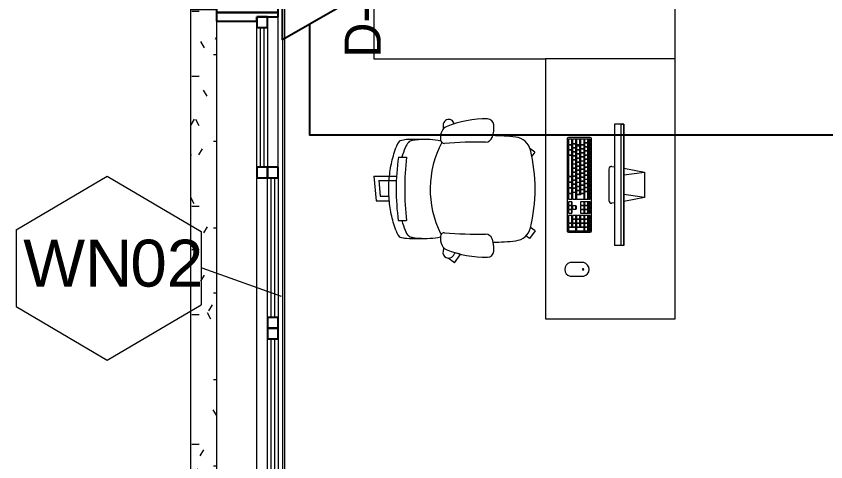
# Model space of a CAD drawing. Header units: millimetres. Extents: x -9358 to 257996, y -67499 to 9117.
# Drawn here: x -1129 to 2670, y -2825 to -735 of the extents above; entities that cross this region are included whole.
import ezdxf

# ---------------------------------------------------------------- set-up
doc = ezdxf.new("R2010")
doc.units = ezdxf.units.MM
doc.header["$LTSCALE"] = 1000
for name, color, linetype, lineweight in [('A-FRN', 8, 'Continuous', 9), ('A-GEN-MOD', 8, 'Continuous', 9), ('A-TYP-WIN', 8, 'Continuous', 0), ('A-WAL-CMU', 8, 'Continuous', 50), ('A-WAL-LOW-20', 8, 'Continuous', 18), ('A-WAL-LOW-30', 8, 'Continuous', 18), ('A-WAL-PAT-1', 8, 'Continuous', 9), ('A-WIN', 8, 'Continuous', 9), ('A-WIN-1', 8, 'Continuous', 25), ('A-WIN-2', 8, 'Continuous', 18)]:
    doc.layers.add(name, color=color, linetype=linetype, lineweight=lineweight)
doc.layers.add('CCTV', color=4, linetype='Continuous')
doc.layers.add('DATANET', color=4, linetype='Continuous')
doc.styles.add('Arial_8', font='arial.ttf', dxfattribs={"height": 220})
pattern_1 = [(0, (0, 0), (406.4, 101.6), [33.528, -271.272, 33.528, -271.272, -1625.6]), (0, (0, 0), (406.4, 101.6), [-609.6, 33.528, -576.072, 33.528, -271.272, -711.2]), (0, (0, 0), (406.4, 101.6), [-1524, 33.528, -169.672, 33.528, -474.472]), (120, (152.4, 50.8), (-291.1882, 301.1527), [33.528, -271.272, 33.528, -271.272, -1625.6]), (120, (152.4, 50.8), (-291.1882, 301.1527), [-609.6, 33.528, -576.072, 33.528, -271.272, -711.2]), (120, (152.4, 50.8), (-291.1882, 301.1527), [-1524, 33.528, -169.672, 33.528, -474.472]), (240, (203.2, 254), (-115.2118, -402.7527), [33.528, -271.272, 33.528, -271.272, -1625.6]), (240, (203.2, 254), (-115.2118, -402.7527), [-609.6, 33.528, -576.072, 33.528, -271.272, -711.2]), (240, (203.2, 254), (-115.2118, -402.7527), [-1524, 33.528, -169.672, 33.528, -474.472])]

# ---------------------------------------------------------------- blocks, each defined once
blk = doc.blocks.new('Window Tag - Window Tag-41068-01-Ground Floor Plan')
at = {"layer": 'A-TYP-WIN'}
for p, q in [((-4.506, 1.627), (-0.238, 4.142)), ((-0.238, 4.142), (4.181, 1.556)), ((-4.506, 1.627), (-4.506, -1.959)), ((4.181, 1.556), (4.181, -1.888)), ((-0.238, -4.474), (4.181, -1.888)), ((-4.506, -1.959), (-0.238, -4.474))]:
    blk.add_line(p, q, dxfattribs=at)
blk = doc.blocks.new('D-V')
at = {"color": 3}
blk.add_lwpolyline([(1.2, 256.5), (146.9, 0), (-146.9, 0), (1.2, 256.5)], dxfattribs=at)
at = {"layer": 'CCTV', "color": 2}
blk.add_attdef('D-V', (-225.1, 246.5), '', height=170, dxfattribs=at)
blk = doc.blocks.new('Task chair 9554N35 - Task chair 9554N35-745676-01-Ground Floor Furniture Plan')
at = {"layer": 'A-FRN'}
for p, q in [((-172.9, 306.8), (-189.9, 284.3)), ((-172.9, 306.8), (-153.2, 293.1)), ((196.3, 309), (180.3, 287)), ((196.3, 309), (233.1, 282.3)), ((233.1, 282.3), (220.5, 265)), ((309.5, -42.5), (303.3, -51.1)), ((346.3, -69.3), (309.5, -42.5)), ((346.3, -69.3), (324.3, -99.6)), ((208.7, -134.6), (213.5, -132.2)), ((-148.6, -333.2), (-148.6, -294.8)), ((148.6, -333.5), (148.6, -294.8)), ((-59.9, -447.8), (-59.9, -341.6)), ((-40.1, -424.9), (-40.1, -342.5)), ((-33.2, -377), (-33.2, -380)), ((34.3, -418.4), (34.3, -377)), ((56.2, -437.7), (56.2, -375.4)), ((-33.2, -380), (34.3, -380)), ((-59.9, -447.8), (56.2, -437.7)), ((-40.1, -424.9), (34.3, -418.4))]:
    blk.add_line(p, q, dxfattribs=at)
for centre, radius, start, end in [((0, -450.7), 759.4, 76.0583, 103.9416), ((-163.7, 208.7), 80, 103.9416, 173.6414), ((163.7, 208.7), 80, 6.3586, 76.0583), ((875.8, 92.8), 1126, 173.6414, 179.1387), ((-875.8, 92.8), 1126, 0.9685, 6.3586), ((-298.4, 85.1), 30, 94.385, 178.8307), ((-289.7, -26.9), 142.3, 70.4284, 94.4069), ((281.6, -26.9), 142.3, 85.5931, 102.8407), ((290.2, 85.1), 30, 1.1693, 85.615), ((157.4, 76.4), 485.9, 178.9013, 202.3772), ((-253.5, 75.2), 34, 1.5783, 70.4284), ((1706.6, 39.8), 1926.5, 178.9201, 184.6505), ((-1714.8, 39.8), 1926.5, 355.3495, 1.0799), ((245.3, 75.2), 34, 109.5716, 178.4217), ((281.6, -26.9), 142.3, 102.8407, 109.5716), ((-165.6, 76.4), 485.9, 337.6228, 1.0987), ((-301, -96.7), 25.2, 123.4121, 230.4202), ((-270.6, -142.7), 80.3, 115.9395, 123.4121), ((297.3, -97.1), 27.1, 257.0503, 54.9497), ((266.7, -140.7), 80.4, 54.9497, 66.5438), ((-257.7, -94.4), 37, 202.4815, 245.4243), ((249.5, -94.4), 37, 294.5757, 337.5185), ((-296.1, -90.9), 32.8, 230.4202, 277.5798), ((-304.4, -28.7), 95.5, 277.5798, 283.1299), ((-239, -54.3), 81.3, 245.2067, 276.9285), ((-5.9, -191.7), 225.5, 165.0105, 178.0847), ((-231.5, -117.1), 18, 277.2916, 2.3739), ((1.2, 277.4), 461.4, 241.6816, 296.7275), ((223.3, -117.1), 18, 177.6261, 262.7084), ((230.8, -54.3), 81.3, 263.0715, 294.7933), ((5.9, -191.7), 225.5, 1.9153, 14.4821), ((351.4, 138.5), 268.8, 253.8265, 257.0503), ((1424.9, -239.6), 1657.1, 178.0847, 181.9153), ((-1424.9, -239.6), 1657.1, 358.0847, 1.9153), ((192.1, -200.6), 424.1, 181.2804, 189.1246), ((-192.1, -200.6), 424.1, 350.8754, 358.7196), ((-202, -267.3), 24.7, 181.265, 228.1434), ((18.2, 231.9), 573.4, 248.3703, 253.086), ((0, 988.3), 1291.7, 263.3947, 276.6053), ((-18.2, 231.9), 573.4, 286.914, 291.6297), ((202, -267.3), 24.7, 311.8566, 358.735), ((1, 773.4), 1116.7, 262.3012, 277.5932)]:
    blk.add_arc(centre, radius, start, end, dxfattribs=at)
for centre, major_axis, ratio, start_param, end_param in [((2833.6, -1083.6), (-3058.7, 867.3), 0.246692, 0.098786, 0.133654), ((-178.1, -286.4), (-48, 16.7), 0.376203, 0.715963, 1.386418), ((178.1, -286.7), (48.1, 16.1), 0.383717, 4.900693, 5.6098), ((-2833.6, -1083.6), (3058.7, 867.3), 0.246692, 6.149531, 6.184399), ((-2839.6, -1069.5), (3064.8, 850.5), 0.246639, 6.151983, 6.185843), ((-182.4, -335.9), (-44.1, 13.7), 0.260293, 0.190015, 1.407049), ((182.6, -337.1), (43.9, 14.1), 0.248418, 4.873403, 6.095378)]:
    blk.add_ellipse(centre, major_axis=major_axis, ratio=ratio, start_param=start_param, end_param=end_param, dxfattribs=at)
blk.add_open_spline([(193.1, -345.6), (180.8, -349.8), (155.9, -357.6), (104.9, -369.7), (39.6, -378.5), (-39.7, -378.4), (-105, -369.4), (-155.9, -357.1), (-180.8, -349.3), (-193.1, -344.9)], degree=3, knots=[0, 0, 0, 0, 0.1, 0.2, 0.4, 0.6, 0.8, 0.9, 1, 1, 1, 1], dxfattribs=at)
blk = doc.blocks.new('table47 - table-1748994-01-Ground Floor Furniture Plan')
at = {"layer": 'A-FRN'}
for p, q in [((33933, 10318.7), (33933, 8904.4)), ((34422, 10318.7), (33933, 10318.7)), ((34422, 8904.4), (34422, 9709.1)), ((33933, 8904.4), (34422, 8904.4))]:
    blk.add_line(p, q, dxfattribs=at)
blk = doc.blocks.new('2_Seat_computer_desk_11571 - 2_Seat_computer_desk_11571-749485-01-Ground Floor Furniture Plan')
at = {"layer": 'A-FRN'}
for p, q in [((552, 92.9), (570.4, 189.7)), ((570.4, 189.7), (689.3, 189.7)), ((583.7, 92.9), (570.4, 189.7)), ((689.3, 189.7), (676, 92.9)), ((689.3, 189.7), (707.7, 92.9)), ((345.4, 92.9), (345.4, 49.7)), ((914.3, 92.9), (345.4, 92.9)), ((345.4, 81.2), (345.4, 92.9)), ((345.4, 92.9), (914.3, 92.9)), ((914.3, 81.2), (345.4, 81.2)), ((914.3, 92.9), (914.3, 49.7)), ((914.3, 92.9), (914.3, 81.2)), ((345.4, 49.7), (914.3, 49.7)), ((543.6, 37.6), (545.7, 49.7)), ((714, 49.7), (716.1, 37.6)), ((556.1, 22.7), (703.6, 22.7)), ((416, -64.4), (432, -64.4)), ((416, -64.4), (416, -64.6)), ((432, -64.6), (416, -64.6)), ((416, -64.6), (416, -72.6)), ((416, -72.6), (432, -72.6)), ((416, -74.6), (432, -74.6)), ((416, -74.6), (416, -74.9)), ((432, -74.9), (416, -74.9)), ((416, -74.9), (416, -90.8)), ((432, -64.4), (432, -64.6)), ((432, -72.6), (432, -64.6)), ((432, -74.6), (432, -74.9)), ((432, -90.8), (432, -74.9)), ((435, -64.4), (451, -64.4)), ((435, -64.4), (435, -64.6)), ((451, -64.6), (435, -64.6)), ((435, -64.6), (435, -72.6)), ((435, -72.6), (451, -72.6)), ((435, -74.6), (451, -74.6)), ((435, -74.6), (435, -74.9)), ((451, -74.9), (435, -74.9)), ((435, -74.9), (435, -90.8)), ((451, -64.4), (451, -64.6)), ((451, -72.6), (451, -64.6)), ((451, -74.6), (451, -74.9)), ((451, -90.8), (451, -74.9)), ((454, -64.4), (470, -64.4)), ((454, -64.4), (454, -64.6)), ((470, -64.6), (454, -64.6)), ((454, -64.6), (454, -72.6)), ((454, -72.6), (470, -72.6)), ((454, -74.6), (470, -74.6)), ((454, -74.6), (454, -74.9)), ((470, -74.9), (454, -74.9)), ((454, -74.9), (454, -90.8)), ((470, -64.4), (470, -64.6)), ((470, -72.6), (470, -64.6)), ((470, -74.6), (470, -74.9)), ((470, -90.8), (470, -74.9)), ((473, -64.4), (489, -64.4)), ((473, -64.4), (473, -64.6)), ((489, -64.6), (473, -64.6)), ((473, -64.6), (473, -72.6)), ((473, -72.6), (489, -72.6)), ((473, -74.6), (489, -74.6)), ((473, -74.6), (473, -74.9)), ((489, -74.9), (473, -74.9)), ((473, -74.9), (473, -90.8)), ((489, -64.4), (489, -64.6)), ((489, -72.6), (489, -64.6)), ((489, -74.6), (489, -74.9)), ((489, -90.8), (489, -74.9)), ((492, -64.4), (508, -64.4)), ((492, -64.4), (492, -64.6)), ((508, -64.6), (492, -64.6)), ((492, -64.6), (492, -72.6)), ((492, -72.6), (508, -72.6)), ((492, -74.6), (508, -74.6)), ((492, -74.6), (492, -74.9)), ((508, -74.9), (492, -74.9)), ((492, -74.9), (492, -90.8)), ((508, -64.4), (508, -64.6)), ((508, -72.6), (508, -64.6)), ((508, -74.6), (508, -74.9)), ((508, -90.8), (508, -74.9)), ((511, -64.4), (527, -64.4)), ((511, -64.4), (511, -64.6)), ((527, -64.6), (511, -64.6)), ((511, -64.6), (511, -72.6)), ((511, -72.6), (527, -72.6)), ((511, -74.6), (527, -74.6)), ((511, -74.6), (511, -74.9)), ((527, -74.9), (511, -74.9)), ((511, -74.9), (511, -90.8)), ((527, -64.4), (527, -64.6)), ((527, -72.6), (527, -64.6)), ((527, -74.6), (527, -74.9)), ((527, -90.8), (527, -74.9)), ((530, -64.4), (546, -64.4)), ((530, -64.4), (530, -64.6)), ((546, -64.6), (530, -64.6)), ((530, -64.6), (530, -72.6)), ((530, -72.6), (546, -72.6)), ((530, -74.6), (546, -74.6)), ((530, -74.6), (530, -74.9)), ((546, -74.9), (530, -74.9)), ((530, -74.9), (530, -90.8)), ((546, -64.4), (546, -64.6)), ((546, -72.6), (546, -64.6)), ((546, -74.6), (546, -74.9)), ((546, -90.8), (546, -74.9)), ((549, -64.4), (565, -64.4)), ((549, -64.4), (549, -64.6)), ((565, -64.6), (549, -64.6)), ((549, -64.6), (549, -72.6)), ((549, -72.6), (565, -72.6)), ((549, -74.6), (565, -74.6)), ((549, -74.6), (549, -74.9)), ((565, -74.9), (549, -74.9)), ((549, -74.9), (549, -90.8)), ((565, -64.4), (565, -64.6)), ((565, -72.6), (565, -64.6)), ((565, -74.6), (565, -74.9)), ((565, -90.8), (565, -74.9)), ((568, -64.4), (584, -64.4)), ((568, -64.4), (568, -64.6)), ((584, -64.6), (568, -64.6)), ((568, -64.6), (568, -72.6)), ((568, -72.6), (584, -72.6)), ((568, -74.6), (584, -74.6)), ((568, -74.6), (568, -74.9)), ((584, -74.9), (568, -74.9)), ((568, -74.9), (568, -90.8)), ((584, -64.4), (584, -64.6)), ((584, -72.6), (584, -64.6)), ((584, -74.6), (584, -74.9)), ((584, -90.8), (584, -74.9)), ((587, -64.4), (603, -64.4)), ((587, -64.4), (587, -64.6)), ((603, -64.6), (587, -64.6)), ((587, -64.6), (587, -72.6)), ((587, -72.6), (603, -72.6)), ((587, -74.6), (603, -74.6)), ((587, -74.6), (587, -74.9)), ((603, -74.9), (587, -74.9)), ((587, -74.9), (587, -90.8)), ((603, -64.4), (603, -64.6)), ((603, -72.6), (603, -64.6)), ((603, -74.6), (603, -74.9)), ((603, -90.8), (603, -74.9)), ((606, -64.4), (622, -64.4)), ((606, -64.4), (606, -64.6)), ((622, -64.6), (606, -64.6)), ((606, -64.6), (606, -72.6)), ((606, -72.6), (622, -72.6)), ((606, -74.6), (622, -74.6)), ((606, -74.6), (606, -74.9)), ((622, -74.9), (606, -74.9)), ((606, -74.9), (606, -90.8)), ((622, -64.4), (622, -64.6)), ((622, -72.6), (622, -64.6)), ((622, -74.6), (622, -74.9)), ((622, -90.8), (622, -74.9)), ((625, -64.4), (641, -64.4)), ((625, -64.4), (625, -64.6)), ((641, -64.6), (625, -64.6)), ((625, -64.6), (625, -72.6)), ((625, -72.6), (641, -72.6)), ((625, -74.6), (641, -74.6)), ((625, -74.6), (625, -74.9)), ((641, -74.9), (625, -74.9)), ((625, -74.9), (625, -90.8)), ((641, -64.4), (641, -64.6)), ((641, -72.6), (641, -64.6)), ((641, -74.6), (641, -74.9)), ((641, -90.8), (641, -74.9)), ((644, -64.4), (660, -64.4)), ((644, -64.4), (644, -64.6)), ((660, -64.6), (644, -64.6)), ((644, -64.6), (644, -72.6)), ((644, -72.6), (660, -72.6)), ((644, -74.6), (660, -74.6)), ((644, -74.6), (644, -74.9)), ((660, -74.9), (644, -74.9)), ((644, -74.9), (644, -90.8)), ((660, -64.4), (660, -64.6)), ((660, -72.6), (660, -64.6)), ((660, -74.6), (660, -74.9)), ((660, -90.8), (660, -74.9)), ((663, -64.4), (679, -64.4)), ((663, -64.4), (663, -64.6)), ((679, -64.6), (663, -64.6)), ((663, -64.6), (663, -72.6)), ((663, -72.6), (679, -72.6)), ((663, -74.6), (698, -74.6)), ((663, -74.6), (663, -74.9)), ((698, -74.9), (663, -74.9)), ((663, -74.9), (663, -91.1)), ((679, -64.4), (679, -64.6)), ((679, -72.6), (679, -64.6)), ((682, -64.4), (698, -64.4)), ((682, -64.4), (682, -64.6)), ((698, -64.6), (682, -64.6)), ((682, -64.6), (682, -72.6)), ((682, -72.6), (698, -72.6)), ((698, -64.4), (698, -64.6)), ((698, -72.6), (698, -64.6)), ((698, -74.6), (698, -74.9)), ((698, -91.1), (698, -74.9)), ((709.5, -64.4), (725.5, -64.4)), ((709.5, -64.4), (709.5, -64.6)), ((725.5, -64.6), (709.5, -64.6)), ((709.5, -64.6), (709.5, -72.6)), ((709.5, -72.6), (725.5, -72.6)), ((709.5, -74.6), (725.5, -74.6)), ((709.5, -74.6), (709.5, -74.9)), ((725.5, -74.9), (709.5, -74.9)), ((709.5, -74.9), (709.5, -91.1)), ((725.5, -64.4), (725.5, -64.6)), ((725.5, -72.6), (725.5, -64.6)), ((725.5, -74.6), (725.5, -74.9)), ((725.5, -91.1), (725.5, -74.9)), ((728.5, -64.4), (744.5, -64.4)), ((728.5, -64.4), (728.5, -64.6)), ((744.5, -64.6), (728.5, -64.6)), ((728.5, -64.6), (728.5, -72.6)), ((728.5, -72.6), (744.5, -72.6)), ((728.5, -74.6), (744.5, -74.6)), ((728.5, -74.6), (728.5, -74.9)), ((744.5, -74.9), (728.5, -74.9)), ((728.5, -74.9), (728.5, -91.1)), ((744.5, -64.4), (744.5, -64.6)), ((744.5, -72.6), (744.5, -64.6)), ((744.5, -74.6), (744.5, -74.9)), ((744.5, -91.1), (744.5, -74.9)), ((747.5, -64.4), (763.5, -64.4)), ((747.5, -64.4), (747.5, -64.6)), ((763.5, -64.6), (747.5, -64.6)), ((747.5, -64.6), (747.5, -72.6)), ((747.5, -72.6), (763.5, -72.6)), ((747.5, -74.6), (763.5, -74.6)), ((747.5, -74.6), (747.5, -74.9)), ((763.5, -74.9), (747.5, -74.9)), ((747.5, -74.9), (747.5, -91.1)), ((763.5, -64.4), (763.5, -64.6)), ((763.5, -72.6), (763.5, -64.6)), ((763.5, -74.6), (763.5, -74.9)), ((763.5, -91.1), (763.5, -74.9)), ((773.8, -64.4), (789.8, -64.4)), ((773.8, -64.4), (773.8, -64.6)), ((789.8, -64.6), (773.8, -64.6)), ((773.8, -64.6), (773.8, -72.6)), ((773.8, -72.6), (789.8, -72.6)), ((773.8, -74.6), (789.8, -74.6)), ((773.8, -74.6), (773.8, -74.9)), ((789.8, -74.9), (773.8, -74.9)), ((773.8, -74.9), (773.8, -91.1)), ((789.8, -64.4), (789.8, -64.6)), ((789.8, -72.6), (789.8, -64.6)), ((789.8, -74.6), (789.8, -74.9)), ((789.8, -91.1), (789.8, -74.9)), ((792.8, -64.4), (808.8, -64.4)), ((792.8, -64.4), (792.8, -64.6)), ((808.8, -64.6), (792.8, -64.6)), ((792.8, -64.6), (792.8, -72.6)), ((792.8, -72.6), (808.8, -72.6)), ((792.8, -74.6), (808.8, -74.6)), ((792.8, -74.6), (792.8, -74.9)), ((808.8, -74.9), (792.8, -74.9)), ((792.8, -74.9), (792.8, -91.1)), ((808.8, -64.4), (808.8, -64.6)), ((808.8, -72.6), (808.8, -64.6)), ((808.8, -74.6), (808.8, -74.9)), ((808.8, -91.1), (808.8, -74.9)), ((811.8, -64.4), (827.8, -64.4)), ((811.8, -64.4), (811.8, -64.6)), ((827.8, -64.6), (811.8, -64.6)), ((811.8, -64.6), (811.8, -72.6)), ((811.8, -72.6), (827.8, -72.6)), ((811.8, -74.6), (827.8, -74.6)), ((811.8, -74.6), (811.8, -74.9)), ((827.8, -74.9), (811.8, -74.9)), ((811.8, -74.9), (811.8, -91.1)), ((827.8, -64.4), (827.8, -64.6)), ((827.8, -72.6), (827.8, -64.6)), ((827.8, -74.6), (827.8, -74.9)), ((827.8, -91.1), (827.8, -74.9)), ((830.8, -64.4), (846.8, -64.4)), ((830.8, -64.4), (830.8, -64.6)), ((846.8, -64.6), (830.8, -64.6)), ((830.8, -64.6), (830.8, -72.6)), ((830.8, -72.6), (846.8, -72.6)), ((830.8, -74.6), (846.8, -74.6)), ((830.8, -74.6), (830.8, -74.9)), ((846.8, -74.9), (830.8, -74.9)), ((830.8, -74.9), (830.8, -91.1)), ((846.8, -64.4), (846.8, -64.6)), ((846.8, -72.6), (846.8, -64.6)), ((846.8, -74.6), (846.8, -74.9)), ((846.8, -91.1), (846.8, -74.9)), ((416, -90.8), (432, -90.8)), ((416, -93.3), (441, -93.3)), ((416, -93.3), (416, -93.5)), ((441, -93.5), (416, -93.5)), ((416, -93.5), (416, -109.5)), ((416, -109.5), (441, -109.5)), ((416, -112.2), (441, -112.2)), ((416, -112.2), (416, -112.5)), ((441, -112.5), (416, -112.5)), ((416, -112.5), (416, -128.4)), ((435, -90.8), (451, -90.8)), ((441, -93.3), (441, -93.5)), ((441, -109.5), (441, -93.5)), ((441, -112.2), (441, -112.5)), ((441, -128.4), (441, -112.5)), ((444, -93.3), (460, -93.3)), ((444, -93.3), (444, -93.5)), ((460, -93.5), (444, -93.5)), ((444, -93.5), (444, -109.5)), ((444, -109.5), (460, -109.5)), ((449, -112.2), (465, -112.2)), ((449, -112.2), (449, -112.5)), ((465, -112.5), (449, -112.5)), ((449, -112.5), (449, -128.4)), ((454, -90.8), (470, -90.8)), ((460, -93.3), (460, -93.5)), ((460, -109.5), (460, -93.5)), ((463, -93.3), (479, -93.3)), ((463, -93.3), (463, -93.5)), ((479, -93.5), (463, -93.5)), ((463, -93.5), (463, -109.5)), ((463, -109.5), (479, -109.5)), ((465, -112.2), (465, -112.5)), ((465, -128.4), (465, -112.5)), ((468, -112.2), (484, -112.2)), ((468, -112.2), (468, -112.5)), ((484, -112.5), (468, -112.5)), ((468, -112.5), (468, -128.4)), ((473, -90.8), (489, -90.8)), ((479, -93.3), (479, -93.5)), ((479, -109.5), (479, -93.5)), ((482, -93.3), (498, -93.3)), ((482, -93.3), (482, -93.5)), ((498, -93.5), (482, -93.5)), ((482, -93.5), (482, -109.5)), ((482, -109.5), (498, -109.5)), ((484, -112.2), (484, -112.5)), ((484, -128.4), (484, -112.5)), ((487, -112.2), (503, -112.2)), ((487, -112.2), (487, -112.5)), ((503, -112.5), (487, -112.5)), ((487, -112.5), (487, -128.4)), ((492, -90.8), (508, -90.8)), ((498, -93.3), (498, -93.5)), ((498, -109.5), (498, -93.5)), ((501, -93.3), (517, -93.3)), ((501, -93.3), (501, -93.5)), ((517, -93.5), (501, -93.5)), ((501, -93.5), (501, -109.5)), ((501, -109.5), (517, -109.5)), ((503, -112.2), (503, -112.5)), ((503, -128.4), (503, -112.5)), ((506, -112.2), (522, -112.2)), ((506, -112.2), (506, -112.5)), ((522, -112.5), (506, -112.5)), ((506, -112.5), (506, -128.4)), ((511, -90.8), (527, -90.8)), ((517, -93.3), (517, -93.5)), ((517, -109.5), (517, -93.5)), ((520, -93.3), (536, -93.3)), ((520, -93.3), (520, -93.5)), ((536, -93.5), (520, -93.5)), ((520, -93.5), (520, -109.5)), ((520, -109.5), (536, -109.5)), ((522, -112.2), (522, -112.5)), ((522, -128.4), (522, -112.5)), ((525, -112.2), (541, -112.2)), ((525, -112.2), (525, -112.5)), ((541, -112.5), (525, -112.5)), ((525, -112.5), (525, -128.4)), ((530, -90.8), (546, -90.8)), ((536, -93.3), (536, -93.5)), ((536, -109.5), (536, -93.5)), ((539, -93.3), (555, -93.3)), ((539, -93.3), (539, -93.5)), ((555, -93.5), (539, -93.5)), ((539, -93.5), (539, -109.5)), ((539, -109.5), (555, -109.5)), ((541, -112.2), (541, -112.5)), ((541, -128.4), (541, -112.5)), ((544, -112.2), (560, -112.2)), ((544, -112.2), (544, -112.5)), ((560, -112.5), (544, -112.5)), ((544, -112.5), (544, -128.4)), ((549, -90.8), (565, -90.8)), ((555, -93.3), (555, -93.5)), ((555, -109.5), (555, -93.5)), ((558, -93.3), (574, -93.3)), ((558, -93.3), (558, -93.5)), ((574, -93.5), (558, -93.5)), ((558, -93.5), (558, -109.5)), ((558, -109.5), (574, -109.5)), ((560, -112.2), (560, -112.5)), ((560, -128.4), (560, -112.5)), ((563, -112.2), (579, -112.2)), ((563, -112.2), (563, -112.5)), ((579, -112.5), (563, -112.5)), ((563, -112.5), (563, -128.4)), ((568, -90.8), (584, -90.8)), ((574, -93.3), (574, -93.5)), ((574, -109.5), (574, -93.5)), ((577, -93.3), (593, -93.3)), ((577, -93.3), (577, -93.5)), ((593, -93.5), (577, -93.5)), ((577, -93.5), (577, -109.5)), ((577, -109.5), (593, -109.5)), ((579, -112.2), (579, -112.5)), ((579, -128.4), (579, -112.5)), ((582, -112.2), (598, -112.2)), ((582, -112.2), (582, -112.5)), ((598, -112.5), (582, -112.5)), ((582, -112.5), (582, -128.4)), ((587, -90.8), (603, -90.8)), ((593, -93.3), (593, -93.5)), ((593, -109.5), (593, -93.5)), ((596, -93.3), (612, -93.3)), ((596, -93.3), (596, -93.5)), ((612, -93.5), (596, -93.5)), ((596, -93.5), (596, -109.5)), ((596, -109.5), (612, -109.5)), ((598, -112.2), (598, -112.5)), ((598, -128.4), (598, -112.5)), ((601, -112.2), (617, -112.2)), ((601, -112.2), (601, -112.5)), ((617, -112.5), (601, -112.5)), ((601, -112.5), (601, -128.4)), ((606, -90.8), (622, -90.8)), ((612, -93.3), (612, -93.5)), ((612, -109.5), (612, -93.5)), ((615, -93.3), (631, -93.3)), ((615, -93.3), (615, -93.5)), ((631, -93.5), (615, -93.5)), ((615, -93.5), (615, -109.5)), ((615, -109.5), (631, -109.5)), ((617, -112.2), (617, -112.5)), ((617, -128.4), (617, -112.5)), ((620, -112.2), (636, -112.2)), ((620, -112.2), (620, -112.5)), ((636, -112.5), (620, -112.5)), ((620, -112.5), (620, -128.4)), ((625, -90.8), (641, -90.8)), ((631, -93.3), (631, -93.5)), ((631, -109.5), (631, -93.5)), ((634, -93.3), (650, -93.3)), ((634, -93.3), (634, -93.5)), ((650, -93.5), (634, -93.5)), ((634, -93.5), (634, -109.5)), ((634, -109.5), (650, -109.5)), ((636, -112.2), (636, -112.5)), ((636, -128.4), (636, -112.5)), ((639, -112.2), (655, -112.2)), ((639, -112.2), (639, -112.5)), ((655, -112.5), (639, -112.5)), ((639, -112.5), (639, -128.4)), ((644, -90.8), (660, -90.8)), ((650, -93.3), (650, -93.5)), ((650, -109.5), (650, -93.5)), ((653, -93.3), (669, -93.3)), ((653, -93.3), (653, -93.5)), ((669, -93.5), (653, -93.5)), ((653, -93.5), (653, -109.5)), ((653, -109.5), (669, -109.5)), ((655, -112.2), (655, -112.5)), ((655, -128.4), (655, -112.5)), ((658, -112.2), (674, -112.2)), ((658, -112.2), (658, -112.5)), ((674, -112.5), (658, -112.5)), ((658, -112.5), (658, -128.4)), ((663, -91.1), (698, -91.1)), ((669, -93.3), (669, -93.5)), ((669, -109.5), (669, -93.5)), ((672, -93.3), (698, -93.3)), ((672, -93.3), (672, -93.5)), ((698, -93.5), (672, -93.5)), ((672, -93.5), (672, -109.5)), ((672, -109.5), (677, -109.5)), ((674, -112.2), (674, -112.5)), ((674, -128.4), (674, -112.5)), ((677, -109.5), (677, -128.4)), ((698, -93.3), (698, -93.5)), ((698, -128.4), (698, -93.5)), ((709.5, -91.1), (725.5, -91.1)), ((709.5, -93.3), (725.5, -93.3)), ((709.5, -93.5), (709.5, -93.3)), ((709.5, -93.5), (709.5, -109.5)), ((725.5, -93.5), (709.5, -93.5)), ((709.5, -109.5), (725.5, -109.5)), ((725.5, -93.3), (725.5, -93.5)), ((725.5, -109.5), (725.5, -93.5)), ((728.5, -91.1), (744.5, -91.1)), ((728.5, -93.3), (744.5, -93.3)), ((728.5, -93.5), (728.5, -93.3)), ((728.5, -93.5), (728.5, -109.5)), ((744.5, -93.5), (728.5, -93.5)), ((728.5, -109.5), (744.5, -109.5)), ((744.5, -93.3), (744.5, -93.5)), ((744.5, -109.5), (744.5, -93.5)), ((747.5, -91.1), (763.5, -91.1)), ((747.5, -93.3), (763.5, -93.3)), ((747.5, -93.3), (747.5, -93.5)), ((763.5, -93.5), (747.5, -93.5)), ((747.5, -93.5), (747.5, -109.5)), ((747.5, -109.5), (763.5, -109.5)), ((763.5, -93.5), (763.5, -93.3)), ((763.5, -109.5), (763.5, -93.5)), ((773.8, -91.1), (789.8, -91.1)), ((773.8, -93.3), (789.8, -93.3)), ((773.8, -93.3), (773.8, -93.5)), ((789.8, -93.5), (773.8, -93.5)), ((773.8, -93.5), (773.8, -109.8)), ((773.8, -109.8), (789.8, -109.8)), ((773.8, -112.2), (789.8, -112.2)), ((773.8, -112.2), (773.8, -112.5)), ((789.8, -112.5), (773.8, -112.5)), ((773.8, -112.5), (773.8, -128.7)), ((789.8, -93.3), (789.8, -93.5)), ((789.8, -109.8), (789.8, -93.5)), ((789.8, -112.2), (789.8, -112.5)), ((789.8, -128.7), (789.8, -112.5)), ((792.8, -91.1), (808.8, -91.1)), ((792.8, -93.3), (808.8, -93.3)), ((792.8, -93.3), (792.8, -93.5)), ((808.8, -93.5), (792.8, -93.5)), ((792.8, -93.5), (792.8, -109.8)), ((792.8, -109.8), (808.8, -109.8)), ((792.8, -112.2), (808.8, -112.2)), ((792.8, -112.2), (792.8, -112.5)), ((808.8, -112.5), (792.8, -112.5)), ((792.8, -112.5), (792.8, -128.7)), ((808.8, -93.3), (808.8, -93.5)), ((808.8, -109.8), (808.8, -93.5)), ((808.8, -112.2), (808.8, -112.5)), ((808.8, -128.7), (808.8, -112.5)), ((811.8, -91.1), (827.8, -91.1)), ((811.8, -93.3), (827.8, -93.3)), ((811.8, -93.3), (811.8, -93.5)), ((827.8, -93.5), (811.8, -93.5)), ((811.8, -93.5), (811.8, -109.8)), ((811.8, -109.8), (827.8, -109.8)), ((811.8, -112.2), (827.8, -112.2)), ((811.8, -112.2), (811.8, -112.5)), ((827.8, -112.5), (811.8, -112.5)), ((811.8, -112.5), (811.8, -128.7)), ((827.8, -93.3), (827.8, -93.5)), ((827.8, -109.8), (827.8, -93.5)), ((827.8, -112.2), (827.8, -112.5)), ((827.8, -128.7), (827.8, -112.5)), ((830.8, -91.1), (846.8, -91.1)), ((830.8, -93.3), (846.8, -93.3)), ((830.8, -93.3), (830.8, -93.5)), ((846.8, -93.5), (830.8, -93.5)), ((830.8, -93.5), (830.8, -128.7)), ((846.8, -93.3), (846.8, -93.5)), ((846.8, -128.7), (846.8, -93.5)), ((416, -128.4), (441, -128.4)), ((416, -131.1), (436, -131.1)), ((416, -131.1), (416, -131.4)), ((436, -131.4), (416, -131.4)), ((416, -131.4), (416, -147.3)), ((416, -147.3), (436, -147.3)), ((416, -150), (441, -150)), ((416, -150), (416, -150.3)), ((441, -150.3), (416, -150.3)), ((416, -150.3), (416, -166.2)), ((436, -131.1), (436, -131.4)), ((436, -147.3), (436, -131.4)), ((439, -131.1), (455, -131.1)), ((439, -131.1), (439, -131.4)), ((455, -131.4), (439, -131.4)), ((439, -131.4), (439, -147.3)), ((439, -147.3), (455, -147.3)), ((441, -150), (441, -150.3)), ((441, -166.2), (441, -150.3)), ((444, -150), (465, -150)), ((444, -150), (444, -150.3)), ((465, -150.3), (444, -150.3)), ((444, -150.3), (444, -166.2)), ((449, -128.4), (465, -128.4)), ((455, -131.1), (455, -131.4)), ((455, -147.3), (455, -131.4)), ((458, -131.1), (474, -131.1)), ((458, -131.1), (458, -131.4)), ((474, -131.4), (458, -131.4)), ((458, -131.4), (458, -147.3)), ((458, -147.3), (474, -147.3)), ((465, -150), (465, -150.3)), ((465, -166.2), (465, -150.3)), ((468, -128.4), (484, -128.4)), ((468, -150), (489, -150)), ((468, -150), (468, -150.3)), ((489, -150.3), (468, -150.3)), ((468, -150.3), (468, -166.2)), ((474, -131.1), (474, -131.4)), ((474, -147.3), (474, -131.4)), ((477, -131.1), (493, -131.1)), ((477, -131.1), (477, -131.4)), ((493, -131.4), (477, -131.4)), ((477, -131.4), (477, -147.3)), ((477, -147.3), (493, -147.3)), ((487, -128.4), (503, -128.4)), ((489, -150), (489, -150.3)), ((489, -166.2), (489, -150.3)), ((492, -150), (589, -150)), ((492, -150), (492, -150.3)), ((589, -150.3), (492, -150.3)), ((492, -150.3), (492, -166.2)), ((493, -131.1), (493, -131.4)), ((493, -147.3), (493, -131.4)), ((496, -131.1), (512, -131.1)), ((496, -131.1), (496, -131.4)), ((512, -131.4), (496, -131.4)), ((496, -131.4), (496, -147.3)), ((496, -147.3), (512, -147.3)), ((506, -128.4), (522, -128.4)), ((512, -131.1), (512, -131.4)), ((512, -147.3), (512, -131.4)), ((515, -131.1), (531, -131.1)), ((515, -131.1), (515, -131.4)), ((531, -131.4), (515, -131.4)), ((515, -131.4), (515, -147.3)), ((515, -147.3), (531, -147.3)), ((525, -128.4), (541, -128.4)), ((531, -131.1), (531, -131.4)), ((531, -147.3), (531, -131.4)), ((534, -131.1), (550, -131.1)), ((534, -131.1), (534, -131.4)), ((550, -131.4), (534, -131.4)), ((534, -131.4), (534, -147.3)), ((534, -147.3), (550, -147.3)), ((544, -128.4), (560, -128.4)), ((550, -131.1), (550, -131.4)), ((550, -147.3), (550, -131.4)), ((553, -131.1), (569, -131.1)), ((553, -131.1), (553, -131.4)), ((569, -131.4), (553, -131.4)), ((553, -131.4), (553, -147.3)), ((553, -147.3), (569, -147.3)), ((563, -128.4), (579, -128.4)), ((569, -131.1), (569, -131.4)), ((569, -147.3), (569, -131.4)), ((572, -131.1), (588, -131.1)), ((572, -131.1), (572, -131.4)), ((588, -131.4), (572, -131.4)), ((572, -131.4), (572, -147.3)), ((572, -147.3), (588, -147.3)), ((582, -128.4), (598, -128.4)), ((588, -131.1), (588, -131.4)), ((588, -147.3), (588, -131.4)), ((589, -150), (589, -150.3)), ((589, -166.2), (589, -150.3)), ((591, -131.1), (607, -131.1)), ((591, -131.1), (591, -131.4)), ((607, -131.4), (591, -131.4)), ((591, -131.4), (591, -147.3)), ((591, -147.3), (607, -147.3)), ((592, -150), (616, -150)), ((592, -150), (592, -150.3)), ((616, -150.3), (592, -150.3)), ((592, -150.3), (592, -166.2)), ((601, -128.4), (617, -128.4)), ((607, -131.1), (607, -131.4)), ((607, -147.3), (607, -131.4)), ((610, -131.1), (626, -131.1)), ((610, -131.1), (610, -131.4)), ((626, -131.4), (610, -131.4)), ((610, -131.4), (610, -147.3)), ((610, -147.3), (626, -147.3)), ((616, -150), (616, -150.3)), ((616, -166.2), (616, -150.3)), ((619, -150), (643, -150)), ((619, -150), (619, -150.3)), ((643, -150.3), (619, -150.3)), ((619, -150.3), (619, -166.2)), ((620, -128.4), (636, -128.4)), ((626, -131.1), (626, -131.4)), ((626, -147.3), (626, -131.4)), ((629, -131.1), (645, -131.1)), ((629, -131.1), (629, -131.4)), ((645, -131.4), (629, -131.4)), ((629, -131.4), (629, -147.3)), ((629, -147.3), (645, -147.3)), ((639, -128.4), (655, -128.4)), ((643, -150), (643, -150.3)), ((643, -166.2), (643, -150.3)), ((645, -131.1), (645, -131.4)), ((645, -147.3), (645, -131.4)), ((646, -150), (670, -150)), ((646, -150), (646, -150.3)), ((670, -150.3), (646, -150.3)), ((646, -150.3), (646, -166.2)), ((648, -131.1), (664, -131.1)), ((648, -131.1), (648, -131.4)), ((664, -131.4), (648, -131.4)), ((648, -131.4), (648, -147.3)), ((648, -147.3), (664, -147.3)), ((658, -128.4), (674, -128.4)), ((664, -131.1), (664, -131.4)), ((664, -147.3), (664, -131.4)), ((667, -131.1), (698, -131.1)), ((667, -131.1), (667, -131.4)), ((698, -131.4), (667, -131.4)), ((667, -131.4), (667, -147.3)), ((667, -147.3), (698, -147.3)), ((670, -150), (670, -150.3)), ((670, -166.2), (670, -150.3)), ((673, -150), (698, -150)), ((673, -150), (673, -150.3)), ((698, -150.3), (673, -150.3)), ((673, -150.3), (673, -166.2)), ((677, -128.4), (698, -128.4)), ((698, -131.1), (698, -131.4)), ((698, -147.3), (698, -131.4)), ((698, -150), (698, -150.3)), ((698, -166.2), (698, -150.3)), ((709.5, -150), (725.5, -150)), ((709.5, -150.3), (709.5, -150)), ((709.5, -150.3), (709.5, -166.2)), ((725.5, -150.3), (709.5, -150.3)), ((725.5, -150), (725.5, -150.3)), ((725.5, -166.2), (725.5, -150.3)), ((728.5, -131.1), (744.5, -131.1)), ((728.5, -131.4), (728.5, -131.1)), ((728.5, -131.4), (728.5, -147.3)), ((744.5, -131.4), (728.5, -131.4)), ((728.5, -147.3), (744.5, -147.3)), ((728.5, -150), (744.5, -150)), ((728.5, -150.3), (728.5, -150)), ((728.5, -150.3), (728.5, -166.2)), ((744.5, -150.3), (728.5, -150.3)), ((744.5, -131.1), (744.5, -131.4)), ((744.5, -147.3), (744.5, -131.4)), ((744.5, -150), (744.5, -150.3)), ((744.5, -166.2), (744.5, -150.3)), ((747.5, -150), (763.5, -150)), ((747.5, -150), (747.5, -150.3)), ((763.5, -150.3), (747.5, -150.3)), ((747.5, -150.3), (747.5, -166.2)), ((763.5, -150.3), (763.5, -150)), ((763.5, -166.2), (763.5, -150.3)), ((773.8, -128.7), (789.8, -128.7)), ((773.8, -131.1), (789.8, -131.1)), ((773.8, -131.1), (773.8, -131.4)), ((789.8, -131.4), (773.8, -131.4)), ((773.8, -131.4), (773.8, -147.6)), ((773.8, -147.6), (789.8, -147.6)), ((773.8, -150), (808.8, -150)), ((773.8, -150), (773.8, -150.3)), ((808.8, -150.3), (773.8, -150.3)), ((773.8, -150.3), (773.8, -166.5)), ((789.8, -131.1), (789.8, -131.4)), ((789.8, -147.6), (789.8, -131.4)), ((792.8, -128.7), (808.8, -128.7)), ((792.8, -131.1), (808.8, -131.1)), ((792.8, -131.1), (792.8, -131.4)), ((808.8, -131.4), (792.8, -131.4)), ((792.8, -131.4), (792.8, -147.6)), ((792.8, -147.6), (808.8, -147.6)), ((808.8, -131.1), (808.8, -131.4)), ((808.8, -147.6), (808.8, -131.4)), ((808.8, -150), (808.8, -150.3)), ((808.8, -166.5), (808.8, -150.3)), ((811.8, -128.7), (827.8, -128.7)), ((811.8, -131.1), (827.8, -131.1)), ((811.8, -131.1), (811.8, -131.4)), ((827.8, -131.4), (811.8, -131.4)), ((811.8, -131.4), (811.8, -147.6)), ((811.8, -147.6), (827.8, -147.6)), ((811.8, -150), (827.8, -150)), ((811.8, -150), (811.8, -150.3)), ((827.8, -150.3), (811.8, -150.3)), ((811.8, -150.3), (811.8, -166.5)), ((827.8, -131.1), (827.8, -131.4)), ((827.8, -147.6), (827.8, -131.4)), ((827.8, -150), (827.8, -150.3)), ((827.8, -166.5), (827.8, -150.3)), ((830.8, -128.7), (846.8, -128.7)), ((830.8, -131.1), (846.8, -131.1)), ((830.8, -131.1), (830.8, -131.4)), ((846.8, -131.4), (830.8, -131.4)), ((830.8, -131.4), (830.8, -166.5)), ((846.8, -131.1), (846.8, -131.4)), ((846.8, -166.5), (846.8, -131.4)), ((416, -166.2), (441, -166.2)), ((444, -166.2), (465, -166.2)), ((468, -166.2), (489, -166.2)), ((492, -166.2), (589, -166.2)), ((592, -166.2), (616, -166.2)), ((619, -166.2), (643, -166.2)), ((646, -166.2), (670, -166.2)), ((673, -166.2), (698, -166.2)), ((709.5, -166.2), (725.5, -166.2)), ((728.5, -166.2), (744.5, -166.2)), ((747.5, -166.2), (763.5, -166.2)), ((773.8, -166.5), (808.8, -166.5)), ((811.8, -166.5), (827.8, -166.5)), ((830.8, -166.5), (846.8, -166.5))]:
    blk.add_line(p, q, dxfattribs=at)
for centre, radius, start, end in [((556.1, 35.4), 12.7, 170, 270), ((703.6, 35.4), 12.7, 270, 10), ((1026.7, -98.2), 3.16, 0, 180), ((1026.7, -98.2), 3.16, 180, 360)]:
    blk.add_arc(centre, radius, start, end, dxfattribs=at)
at = {"layer": 'A-GEN-MOD'}
for p, q in [((407.7, -64.7), (407.7, -165.9)), ((845.6, -58.4), (414, -58.4)), ((852, -165.9), (852, -64.7)), ((995, -95), (995, -158.5)), ((1058.5, -158.5), (1058.5, -95)), ((414, -172.2), (845.6, -172.2))]:
    blk.add_line(p, q, dxfattribs=at)
for centre, radius, start, end in [((414, -64.7), 6.35, 90, 180), ((845.6, -64.7), 6.35, 360, 90), ((1026.7, -102.2), 32.5, 12.6804, 167.3196), ((414, -165.9), 6.35, 180, 270), ((845.6, -165.9), 6.35, 270, 360), ((1026.7, -151.4), 32.5, 192.6804, 347.3196)]:
    blk.add_arc(centre, radius, start, end, dxfattribs=at)
blk = doc.blocks.new('Haworth_Worksurface_Reside-Rectangular2 - 60_ x 30_ 2-789986-01-Ground Floor Furniture Plan')
at = {"layer": 'A-FRN'}
for p, q in [((609.6, 304.8), (-609.6, 304.8)), ((-609.6, 304.8), (-609.6, -304.8)), ((609.6, -304.8), (609.6, 304.8)), ((-609.6, -304.8), (609.6, -304.8))]:
    blk.add_line(p, q, dxfattribs=at)
blk = doc.blocks.new('Sliding_Window_Double - 3000 x 2700-2780647-01-Ground Floor Furniture Plan')
at = {"layer": 'A-WIN'}
for p, q in [((-651.8, 190.6), (-1356.3, 190.6)), ((-600.9, 190.6), (53.7, 190.6)), ((153.7, 190.6), (808.2, 190.6)), ((1563.7, 190.6), (859.1, 190.6)), ((-1306.3, 140.6), (-651.8, 140.6)), ((53.7, 140.6), (-600.9, 140.6)), ((808.2, 140.6), (153.7, 140.6)), ((859.1, 140.6), (1513.7, 140.6)), ((-651.8, 90.6), (-1306.3, 90.6)), ((808.2, 90.6), (-600.9, 90.6)), ((1513.7, 90.6), (859.1, 90.6)), ((-1336.3, -99.4), (1543.7, -99.4))]:
    blk.add_line(p, q, dxfattribs=at)
at = {"layer": 'A-WIN-1'}
for p, q in [((-1376.3, 190.6), (-1396.3, 190.6)), ((-1376.3, 190.6), (-1376.3, -99.4)), ((-1356.3, 190.6), (-1376.3, 190.6)), ((-1376.3, -99.4), (-1376.3, 190.6)), ((-1356.3, 90.6), (-1356.3, 190.6)), ((-600.9, 190.6), (-651.8, 190.6)), ((-651.8, 190.6), (-651.8, 140.6)), ((-600.9, 140.6), (-600.9, 190.6)), ((103.7, 190.6), (53.7, 190.6)), ((53.7, 190.6), (53.7, 140.6)), ((153.7, 190.6), (103.7, 190.6)), ((103.7, 190.6), (103.7, 140.6)), ((103.7, 140.6), (103.7, 190.6)), ((153.7, 140.6), (153.7, 190.6)), ((859.1, 190.6), (808.2, 190.6)), ((808.2, 190.6), (808.2, 140.6)), ((859.1, 140.6), (859.1, 190.6)), ((1583.7, 190.6), (1563.7, 190.6)), ((1563.7, 190.6), (1563.7, 90.6)), ((1583.7, -99.4), (1583.7, 190.6)), ((1603.7, 190.6), (1583.7, 190.6)), ((1583.7, 190.6), (1583.7, -99.4)), ((-1306.3, 140.6), (-1356.3, 140.6)), ((-1356.3, 140.6), (-1356.3, 90.6)), ((-1306.3, 90.6), (-1306.3, 140.6)), ((-600.9, 140.6), (-651.8, 140.6)), ((-651.8, 140.6), (-651.8, 90.6)), ((-651.8, 140.6), (-600.9, 140.6)), ((-600.9, 90.6), (-600.9, 140.6)), ((53.7, 140.6), (103.7, 140.6)), ((103.7, 140.6), (153.7, 140.6)), ((808.2, 140.6), (859.1, 140.6)), ((859.1, 140.6), (808.2, 140.6)), ((808.2, 140.6), (808.2, 90.6)), ((859.1, 90.6), (859.1, 140.6)), ((1563.7, 140.6), (1513.7, 140.6)), ((1513.7, 140.6), (1513.7, 90.6)), ((1563.7, 90.6), (1563.7, 140.6)), ((-1336.3, 90.6), (-1356.3, 90.6)), ((-1356.3, 90.6), (-1306.3, 90.6)), ((-1336.3, -99.4), (-1336.3, 90.6)), ((-651.8, 90.6), (-600.9, 90.6)), ((808.2, 90.6), (859.1, 90.6)), ((1513.7, 90.6), (1563.7, 90.6)), ((1563.7, 90.6), (1543.7, 90.6)), ((1543.7, 90.6), (1543.7, -99.4)), ((-1396.3, -99.4), (-1376.3, -99.4)), ((-1376.3, -99.4), (-1336.3, -99.4)), ((1543.7, -99.4), (1583.7, -99.4)), ((1583.7, -99.4), (1603.7, -99.4))]:
    blk.add_line(p, q, dxfattribs=at)
at = {"layer": 'A-WIN-2'}
for p, q in [((53.7, 175.6), (-600.9, 175.6)), ((-600.9, 175.6), (-600.9, 155.6)), ((-600.9, 155.6), (53.7, 155.6)), ((53.7, 155.6), (53.7, 175.6)), ((808.2, 175.6), (153.7, 175.6)), ((153.7, 175.6), (153.7, 155.6)), ((153.7, 155.6), (808.2, 155.6)), ((808.2, 155.6), (808.2, 175.6)), ((-651.8, 125.6), (-1306.3, 125.6)), ((-1306.3, 125.6), (-1306.3, 105.6)), ((-651.8, 105.6), (-651.8, 125.6)), ((1513.7, 125.6), (859.1, 125.6)), ((859.1, 125.6), (859.1, 105.6)), ((1513.7, 105.6), (1513.7, 125.6)), ((-1306.3, 105.6), (-651.8, 105.6)), ((859.1, 105.6), (1513.7, 105.6))]:
    blk.add_line(p, q, dxfattribs=at)
blk = doc.blocks.new('FP_74-01-Ground Floor Furniture Plan')
at = {"layer": 'A-WAL-LOW-20'}
for p, q in [((-302.5, -512.5), (-302.5, -520)), ((-302.5, -3580), (-302.5, -3587.5))]:
    blk.add_line(p, q, dxfattribs=at)
blk = doc.blocks.new('FP_75-01-Ground Floor Furniture Plan')
at = {"layer": 'A-WAL-LOW-20'}
for p, q in [((-272.5, -472.5), (-272.5, -480)), ((-272.5, -3620), (-272.5, -3627.5))]:
    blk.add_line(p, q, dxfattribs=at)
blk = doc.blocks.new('FP_76-01-Ground Floor Furniture Plan')
at = {"layer": 'A-WAL-LOW-20'}
for p, q in [((-210, -305), (-210, -315)), ((-210, -3785), (-210, -3795))]:
    blk.add_line(p, q, dxfattribs=at)
blk = doc.blocks.new('Walls 31 - Walls 78-2780530-01-Ground Floor Furniture Plan')
at = {"layer": 'A-WAL-PAT-1'}
h = blk.add_hatch(dxfattribs=at)
h.set_pattern_fill('FP_136', color=256, style=0, pattern_type=2)
h.set_pattern_definition(pattern_1)
h.paths.add_polyline_path([(-200, -3850), (-190, -3850), (-190, -3550), (-310, -3550), (-310, -3580), (-295, -3580), (-301.5, -3583.8), (-301.5, -3591.3), (-295, -3595), (-280, -3595), (-280, -3620), (-265, -3620), (-271.5, -3623.8), (-271.5, -3631.3), (-265, -3635), (-250, -3635), (-250, -3660), (-215, -3660), (-215, -3785), (-200, -3785), (-208.7, -3790), (-208.7, -3800), (-200, -3805)], flags=0)
h.paths.add_polyline_path([(-310, -550), (-190, -550), (-190, -250), (-200, -250), (-200, -295), (-208.7, -300), (-208.7, -310), (-200, -315), (-215, -315), (-215, -440), (-250, -440), (-250, -465), (-265, -465), (-271.5, -468.7), (-271.5, -476.2), (-265, -480), (-280, -480), (-280, -505), (-295, -505), (-301.5, -508.7), (-301.5, -516.2), (-295, -520), (-310, -520)], flags=0)
h = blk.add_hatch(dxfattribs=at)
h.set_pattern_fill('FP_137', color=256, style=0, pattern_type=2)
h.set_pattern_definition(pattern_1)
h.paths.add_polyline_path([(-295, -3550), (-190, -3550), (-190, -550), (-310, -550), (-310, -3550)], flags=0)
at = {"layer": 'A-WAL-CMU'}
for p, q in [((-190, -250), (-200, -250)), ((-200, -250), (-200, -295)), ((-190, -550), (-190, -250)), ((-200, -315), (-215, -315)), ((-215, -315), (-215, -440)), ((-215, -440), (-250, -440)), ((-250, -440), (-250, -465)), ((-265, -480), (-280, -480)), ((-280, -480), (-280, -505)), ((-250, -465), (-265, -465)), ((-295, -520), (-310, -520)), ((-310, -520), (-310, -550)), ((-280, -505), (-295, -505)), ((-310, -550), (-190, -550)), ((-190, -3550), (-310, -3550)), ((-310, -3550), (-310, -3580)), ((-190, -3850), (-190, -3550)), ((-310, -3580), (-295, -3580)), ((-295, -3595), (-280, -3595)), ((-280, -3595), (-280, -3620)), ((-280, -3620), (-265, -3620)), ((-265, -3635), (-250, -3635)), ((-250, -3635), (-250, -3660)), ((-250, -3660), (-215, -3660)), ((-215, -3660), (-215, -3785)), ((-215, -3785), (-200, -3785)), ((-200, -3805), (-200, -3850)), ((-200, -3850), (-190, -3850))]:
    blk.add_line(p, q, dxfattribs=at)
for centre, radius in [((-200, -305), 10), ((-265, -472.5), 7.5), ((-295, -512.5), 7.5), ((-295, -3587.5), 7.5), ((-265, -3627.5), 7.5), ((-200, -3795), 10)]:
    blk.add_arc(centre, radius, 90, 270, dxfattribs=at)
at = {"layer": 'A-WAL-LOW-20'}
blk.add_line((-310, -3550), (-310, -550), dxfattribs=at)
for points, knots in [([(-200, -295), (-200.9, -295), (-202.2, -295.2), (-203.8, -295.7), (-205, -296.3), (-205.9, -296.9), (-206.6, -297.5), (-207.2, -298.1), (-207.8, -298.7), (-208.3, -299.4), (-208.7, -300), (-209, -300.6), (-209.2, -301.2), (-209.5, -301.8), (-209.7, -302.4), (-209.8, -303), (-209.9, -303.7), (-210, -304.3), (-210, -305), (-210, -305.7), (-209.9, -306.3), (-209.8, -307), (-209.7, -307.6), (-209.5, -308.2), (-209.2, -308.8), (-209, -309.4), (-208.7, -310), (-208.3, -310.6), (-207.8, -311.3), (-207.2, -311.9), (-206.6, -312.5), (-205.9, -313.1), (-205, -313.7), (-203.8, -314.3), (-202.2, -314.8), (-200.9, -315), (-200, -315)], [-1, -1, -1, -1, -0.916667, -0.875, -0.833333, -0.791667, -0.770833, -0.75, -0.708333, -0.6875, -0.666667, -0.645833, -0.625, -0.604167, -0.583333, -0.5625, -0.541667, -0.520833, -0.5, -0.479167, -0.458333, -0.4375, -0.416667, -0.395833, -0.375, -0.354167, -0.333333, -0.3125, -0.291667, -0.25, -0.229167, -0.208333, -0.166667, -0.125, -0.083333, 0, 0, 0, 0]), ([(-265, -465), (-265.7, -465), (-266.6, -465.1), (-267.9, -465.6), (-268.8, -466), (-269.4, -466.4), (-269.9, -466.9), (-270.4, -467.3), (-270.9, -467.8), (-271.2, -468.3), (-271.5, -468.7), (-271.7, -469.2), (-271.9, -469.6), (-272.1, -470.1), (-272.2, -470.6), (-272.4, -471), (-272.4, -471.5), (-272.5, -472), (-272.5, -472.5), (-272.5, -473), (-272.4, -473.5), (-272.4, -474), (-272.2, -474.4), (-272.1, -474.9), (-271.9, -475.4), (-271.7, -475.8), (-271.5, -476.3), (-271.2, -476.7), (-270.9, -477.2), (-270.4, -477.7), (-269.9, -478.1), (-269.4, -478.6), (-268.8, -479), (-267.9, -479.4), (-266.6, -479.9), (-265.7, -480), (-265, -480)], [-1, -1, -1, -1, -0.916667, -0.875, -0.833333, -0.791667, -0.770833, -0.75, -0.708333, -0.6875, -0.666667, -0.645833, -0.625, -0.604167, -0.583333, -0.5625, -0.541667, -0.520833, -0.5, -0.479167, -0.458333, -0.4375, -0.416667, -0.395833, -0.375, -0.354167, -0.333333, -0.3125, -0.291667, -0.25, -0.229167, -0.208333, -0.166667, -0.125, -0.083333, 0, 0, 0, 0]), ([(-295, -505), (-295.7, -505), (-296.6, -505.1), (-297.9, -505.6), (-298.8, -506), (-299.4, -506.4), (-299.9, -506.9), (-300.4, -507.3), (-300.9, -507.8), (-301.2, -508.3), (-301.5, -508.7), (-301.7, -509.2), (-301.9, -509.6), (-302.1, -510.1), (-302.2, -510.6), (-302.4, -511), (-302.4, -511.5), (-302.5, -512), (-302.5, -512.5), (-302.5, -513), (-302.4, -513.5), (-302.4, -514), (-302.2, -514.4), (-302.1, -514.9), (-301.9, -515.4), (-301.7, -515.8), (-301.5, -516.3), (-301.2, -516.7), (-300.9, -517.2), (-300.4, -517.7), (-299.9, -518.1), (-299.4, -518.6), (-298.8, -519), (-297.9, -519.4), (-296.6, -519.9), (-295.7, -520), (-295, -520)], [-1, -1, -1, -1, -0.916667, -0.875, -0.833333, -0.791667, -0.770833, -0.75, -0.708333, -0.6875, -0.666667, -0.645833, -0.625, -0.604167, -0.583333, -0.5625, -0.541667, -0.520833, -0.5, -0.479167, -0.458333, -0.4375, -0.416667, -0.395833, -0.375, -0.354167, -0.333333, -0.3125, -0.291667, -0.25, -0.229167, -0.208333, -0.166667, -0.125, -0.083333, 0, 0, 0, 0]), ([(-295, -3580), (-295.7, -3580), (-296.6, -3580.1), (-297.9, -3580.6), (-298.8, -3581), (-299.4, -3581.4), (-299.9, -3581.9), (-300.4, -3582.3), (-301, -3582.9), (-301.4, -3583.6), (-301.7, -3584.2), (-301.9, -3584.6), (-302.1, -3585.1), (-302.2, -3585.6), (-302.4, -3586), (-302.4, -3586.5), (-302.5, -3587), (-302.5, -3587.5), (-302.5, -3588), (-302.4, -3588.5), (-302.4, -3589), (-302.2, -3589.4), (-302.1, -3589.9), (-301.9, -3590.4), (-301.7, -3590.8), (-301.5, -3591.3), (-301.2, -3591.7), (-300.9, -3592.2), (-300.4, -3592.7), (-299.9, -3593.1), (-299.4, -3593.6), (-298.8, -3594), (-297.9, -3594.4), (-296.6, -3594.9), (-295.7, -3595), (-295, -3595)], [0, 0, 0, 0, 0.083333, 0.125, 0.166667, 0.208333, 0.229167, 0.25, 0.291667, 0.333333, 0.354167, 0.375, 0.395833, 0.416667, 0.4375, 0.458333, 0.479167, 0.5, 0.520833, 0.541667, 0.5625, 0.583333, 0.604167, 0.625, 0.645833, 0.666667, 0.6875, 0.708333, 0.75, 0.770833, 0.791667, 0.833333, 0.875, 0.916667, 1, 1, 1, 1]), ([(-265, -3620), (-265.7, -3620), (-266.6, -3620.1), (-267.9, -3620.6), (-268.8, -3621), (-269.4, -3621.4), (-269.9, -3621.9), (-270.4, -3622.3), (-271, -3622.9), (-271.4, -3623.6), (-271.7, -3624.2), (-271.9, -3624.6), (-272.1, -3625.1), (-272.2, -3625.6), (-272.4, -3626), (-272.4, -3626.5), (-272.5, -3627), (-272.5, -3627.5), (-272.5, -3628), (-272.4, -3628.5), (-272.4, -3629), (-272.2, -3629.4), (-272.1, -3629.9), (-271.9, -3630.4), (-271.7, -3630.8), (-271.5, -3631.3), (-271.2, -3631.7), (-270.9, -3632.2), (-270.4, -3632.7), (-269.9, -3633.1), (-269.4, -3633.6), (-268.8, -3634), (-267.9, -3634.4), (-266.6, -3634.9), (-265.7, -3635), (-265, -3635)], [0, 0, 0, 0, 0.083333, 0.125, 0.166667, 0.208333, 0.229167, 0.25, 0.291667, 0.333333, 0.354167, 0.375, 0.395833, 0.416667, 0.4375, 0.458333, 0.479167, 0.5, 0.520833, 0.541667, 0.5625, 0.583333, 0.604167, 0.625, 0.645833, 0.666667, 0.6875, 0.708333, 0.75, 0.770833, 0.791667, 0.833333, 0.875, 0.916667, 1, 1, 1, 1]), ([(-200, -3785), (-200.9, -3785), (-202.2, -3785.2), (-203.8, -3785.7), (-205, -3786.3), (-205.9, -3786.9), (-206.6, -3787.5), (-207.2, -3788.1), (-208, -3788.9), (-208.6, -3789.8), (-209, -3790.6), (-209.2, -3791.2), (-209.5, -3791.8), (-209.7, -3792.4), (-209.8, -3793), (-209.9, -3793.7), (-210, -3794.3), (-210, -3795), (-210, -3795.7), (-209.9, -3796.3), (-209.8, -3797), (-209.7, -3797.6), (-209.5, -3798.2), (-209.2, -3798.8), (-209, -3799.4), (-208.7, -3800), (-208.3, -3800.6), (-207.8, -3801.3), (-207.2, -3801.9), (-206.6, -3802.5), (-205.9, -3803.1), (-205, -3803.7), (-203.8, -3804.3), (-202.2, -3804.8), (-200.9, -3805), (-200, -3805)], [0, 0, 0, 0, 0.083333, 0.125, 0.166667, 0.208333, 0.229167, 0.25, 0.291667, 0.333333, 0.354167, 0.375, 0.395833, 0.416667, 0.4375, 0.458333, 0.479167, 0.5, 0.520833, 0.541667, 0.5625, 0.583333, 0.604167, 0.625, 0.645833, 0.666667, 0.6875, 0.708333, 0.75, 0.770833, 0.791667, 0.833333, 0.875, 0.916667, 1, 1, 1, 1])]:
    blk.add_open_spline(points, degree=3, knots=knots, dxfattribs=at)
for name in ['FP_76-01-Ground Floor Furniture Plan', 'FP_75-01-Ground Floor Furniture Plan', 'FP_74-01-Ground Floor Furniture Plan']:
    blk.add_blockref(name, (0, 0), dxfattribs=at)
blk = doc.blocks.new('G')
at = {"layer": 'A-WAL-LOW-30'}
for p, q in [((130, -180), (130, -7930)), ((120, -550), (120, -3550))]:
    blk.add_line(p, q, dxfattribs=at)
at = {"layer": 'A-FRN'}
for name, p, rotation in [('table47 - table-1748994-01-Ground Floor Furniture Plan', (-8355, 33634.7), 270.0000000000001), ('Haworth_Worksurface_Reside-Rectangular2 - 60_ x 30_ 2-789986-01-Ground Floor Furniture Plan', (1658.9, -1397), 89.99999999995926), ('Task chair 9554N35 - Task chair 9554N35-745676-01-Ground Floor Furniture Plan', (997.2, -1397), 270.0000000000394), ('2_Seat_computer_desk_11571 - 2_Seat_computer_desk_11571-749485-01-Ground Floor Furniture Plan', (1628.9, -747.4), 270.0000000000391)]:
    blk.add_blockref(name, p, dxfattribs=dict(at, rotation=rotation))
at = {"layer": 'A-WAL-LOW-20'}
blk.add_blockref('Walls 31 - Walls 78-2780530-01-Ground Floor Furniture Plan', (0, 0), dxfattribs=at)
at = {"layer": 'A-WIN', "rotation": 269.9999999999998}
blk.add_blockref('Sliding_Window_Double - 3000 x 2700-2780647-01-Ground Floor Furniture Plan', (-90.6, -1946.3), dxfattribs=at)

msp = doc.modelspace()

# ---------------------------------------------------------------- block references
msp.add_blockref('G', (0, -148.1))

# ---------------------------------------------------------------- next in the draw order: linework, layer by layer
at = {"layer": 'A-TYP-WIN'}
msp.add_line((115, -2050), (-256.2, -1916.6), dxfattribs=at)
at = {"layer": 'DATANET', "color": 3}
msp.add_lwpolyline([(247.2, -771.5), (247.2, -1292), (8252.1, -1292), (8252.1, -4938.1)], dxfattribs=at)

# ---------------------------------------------------------------- next in the draw order: block references
at = {"layer": 'A-TYP-WIN', "xscale": 99.99999999999991, "yscale": 99.99999999999991, "zscale": 99.99999999999991}
msp.add_blockref('Window Tag - Window Tag-41068-01-Ground Floor Plan', (-678.7, -1900), dxfattribs=at)
at = {"layer": 'DATANET', "color": 3}
ref = msp.add_blockref('D-V', (120, -698.1), dxfattribs=dict(at, rotation=270))
ref.add_attrib('D-V', 'D-V', (581.8, -928.9), dxfattribs={"layer": 'CCTV', "color": 3, "height": 170, "rotation": 90})

# ---------------------------------------------------------------- next in the draw order: texts
at = {"layer": 'A-TYP-WIN', "char_height": 220, "attachment_point": 1, "style": 'Arial_8'}
for s, insert, width in [('WN', (-1096.2, -1783.1), 609.282), ('02', (-593.5, -1783.1), 400.844)]:
    msp.add_mtext(s, dxfattribs=dict(at, insert=insert, width=width))

doc.saveas('drawing.dxf')
